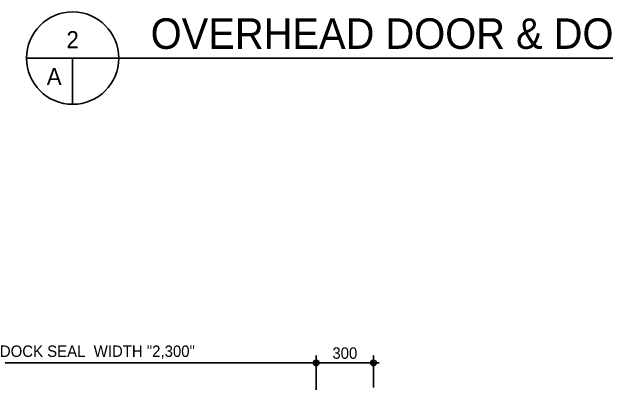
# Model space of a CAD drawing. Header units: millimetres. Extents: x 1448 to 104164, y -19509 to -89.
# Drawn here: x 3584 to 6705, y -11348 to -9305 of the extents above; entities that cross this region are included whole.
import ezdxf
from ezdxf.enums import TextEntityAlignment as Align

# ---------------------------------------------------------------- set-up
doc = ezdxf.new("R2010")
doc.units = ezdxf.units.MM
doc.header["$LTSCALE"] = 60
doc.header["$MEASUREMENT"] = 0
doc.header["$PDSIZE"] = -10
doc.layers.get('Defpoints').update_dxf_attribs({"color": 171, "linetype": 'CONTINUOUS'})
for name, color, linetype in [('DIM', 7, 'CONTINUOUS'), ('SYM', 7, 'CONTINUOUS'), ('TEXT', 3, 'CONTINUOUS')]:
    doc.layers.add(name, color=color, linetype=linetype)
doc.styles.add('0T-OUT', font='H2GTRE.TTF')
doc.styles.add('휘츠', font='')
doc.styles.get('휘츠').set_extended_font_data('Dotum')
doc.dimstyles.new('휘츠-M', dxfattribs={"dimscale": 100, "dimtxt": 3, "dimasz": 1.5, "dimexe": 2, "dimexo": 3, "dimgap": 1, "dimtad": 1, "dimdec": 0, "dimrnd": 0.25, "dimzin": 0, "dimdsep": 46, "dimlunit": 6, "dimtxsty": '휘츠', "dimblk": 'Z_DOT', "dimcen": 5, "dimclrd": 256, "dimclre": 256, "dimclrt": 3, "dimadec": 0, "dimazin": 0, "dimtm": 1e-09, "dimtfac": 1, "dimtdec": 0, "dimtix": 1, "dimtmove": 2, "dimatfit": 1, "dimldrblk": 'Z_DOT', "dimfxl": 1, "dimtolj": 1, "dimtzin": 0, "dimlwd": -1, "dimarcsym": 0})

# ---------------------------------------------------------------- blocks, each defined once
blk = doc.blocks.new('Z_DOT')
at = {"layer": 'DIM', "color": 0}
for p, q in [((-1, 0), (1, 0)), ((0, -1), (0, 1))]:
    blk.add_line(p, q, dxfattribs=at)
for radius in [0.5, 0.25]:
    blk.add_circle((0, 0), radius, dxfattribs=at)
blk = doc.blocks.new('*D81')
at = {"layer": 'Defpoints', "color": 0, "transparency": 16777216}
for p in [(5182.3, -11148), (2882.6, -11345.8), (5182.3, -11348.1)]:
    blk.add_point(p, dxfattribs=at)
at = {"layer": 'DIM', "lineweight": -2, "transparency": 16777216}
for p, q in [((2882.6, -11285.8), (2882.6, -11108)), ((5182.3, -11288.1), (5182.3, -11108))]:
    blk.add_line(p, q, dxfattribs=at)
at = {"layer": 'DIM', "transparency": 16777216}
blk.add_line((2912.6, -11148), (5152.3, -11148), dxfattribs=at)
at = {"layer": 'DIM', "transparency": 16777216, "xscale": 30, "yscale": 30, "zscale": 30, "rotation": 180}
blk.add_blockref('Z_DOT', (2882.6, -11148), dxfattribs=at)
at = {"layer": 'DIM', "transparency": 16777216, "xscale": 30, "yscale": 30, "zscale": 30}
blk.add_blockref('Z_DOT', (5182.3, -11148), dxfattribs=at)
at = {"layer": 'DIM', "color": 3, "transparency": 16777216, "insert": (4032.5, -11091.8), "char_height": 60, "attachment_point": 5, "style": '0T-OUT'}
blk.add_mtext('\\A1;DOCK SEAL  WIDTH "2,300"', dxfattribs=at)
blk = doc.blocks.new('*D82')
at = {"layer": 'Defpoints', "color": 0, "transparency": 16777216}
for p in [(5482.3, -11148), (5182.3, -11261.8), (5482.3, -11336.4)]:
    blk.add_point(p, dxfattribs=at)
at = {"layer": 'DIM', "lineweight": -2, "transparency": 16777216}
for p, q in [((5182.3, -11201.8), (5182.3, -11108)), ((5482.3, -11276.4), (5482.3, -11108))]:
    blk.add_line(p, q, dxfattribs=at)
at = {"layer": 'DIM', "transparency": 16777216}
blk.add_line((5212.3, -11148), (5452.3, -11148), dxfattribs=at)
at = {"layer": 'DIM', "transparency": 16777216, "xscale": 30, "yscale": 30, "zscale": 30, "rotation": 180}
blk.add_blockref('Z_DOT', (5182.3, -11148), dxfattribs=at)
at = {"layer": 'DIM', "transparency": 16777216, "xscale": 30, "yscale": 30, "zscale": 30}
blk.add_blockref('Z_DOT', (5482.3, -11148), dxfattribs=at)
at = {"layer": 'DIM', "color": 3, "transparency": 16777216, "insert": (5332.3, -11096.6), "char_height": 60, "attachment_point": 5, "style": '0T-OUT'}
blk.add_mtext('\\A1;300', dxfattribs=at)

msp = doc.modelspace()

# ---------------------------------------------------------------- linework, layer by layer
at = {"layer": 'SYM'}
for p, q in [((3660.3, -9547.9), (8813.1, -9547.9)), ((3902.7, -9547.9), (3902.7, -9790.3))]:
    msp.add_line(p, q, dxfattribs=at)
msp.add_circle((3902.7, -9547.9), 242.4, dxfattribs=at)

# ---------------------------------------------------------------- texts
at = {"layer": 'TEXT', "style": '0T-OUT'}
msp.add_text('OVERHEAD DOOR & DOCK SEAL 입면도', height=160, dxfattribs=at).set_placement((4312.7, -9499.4))
for s, p in [('2', (3902.7, -9450.9)), ('A', (3805.7, -9644.9))]:
    msp.add_text(s, height=90, dxfattribs=at).set_placement(p, align=Align.MIDDLE)

# ---------------------------------------------------------------- dimensions: what is measured, and where the dimension line sits
at = {"layer": 'DIM'}
dim = msp.add_linear_dim(base=(5182.3, -11148), p1=(2882.6, -11345.8), p2=(5182.3, -11348.1), text='DOCK SEAL  WIDTH "<>"', dimstyle='휘츠-M', override={"dimscale": 20, "dimtxsty": '0T-OUT'}, dxfattribs=at)
dim.commit()
dim.dimension.update_dxf_attribs({"geometry": '*D81', "text_midpoint": (4032.5, -11091.8)})
dim = msp.add_linear_dim(base=(5482.3, -11148), p1=(5182.3, -11261.8), p2=(5482.3, -11336.4), dimstyle='휘츠-M', override={"dimscale": 20, "dimtxsty": '0T-OUT'}, dxfattribs=at)
dim.commit()
dim.dimension.update_dxf_attribs({"geometry": '*D82', "text_midpoint": (5332.3, -11096.6)})

doc.saveas('drawing.dxf')
